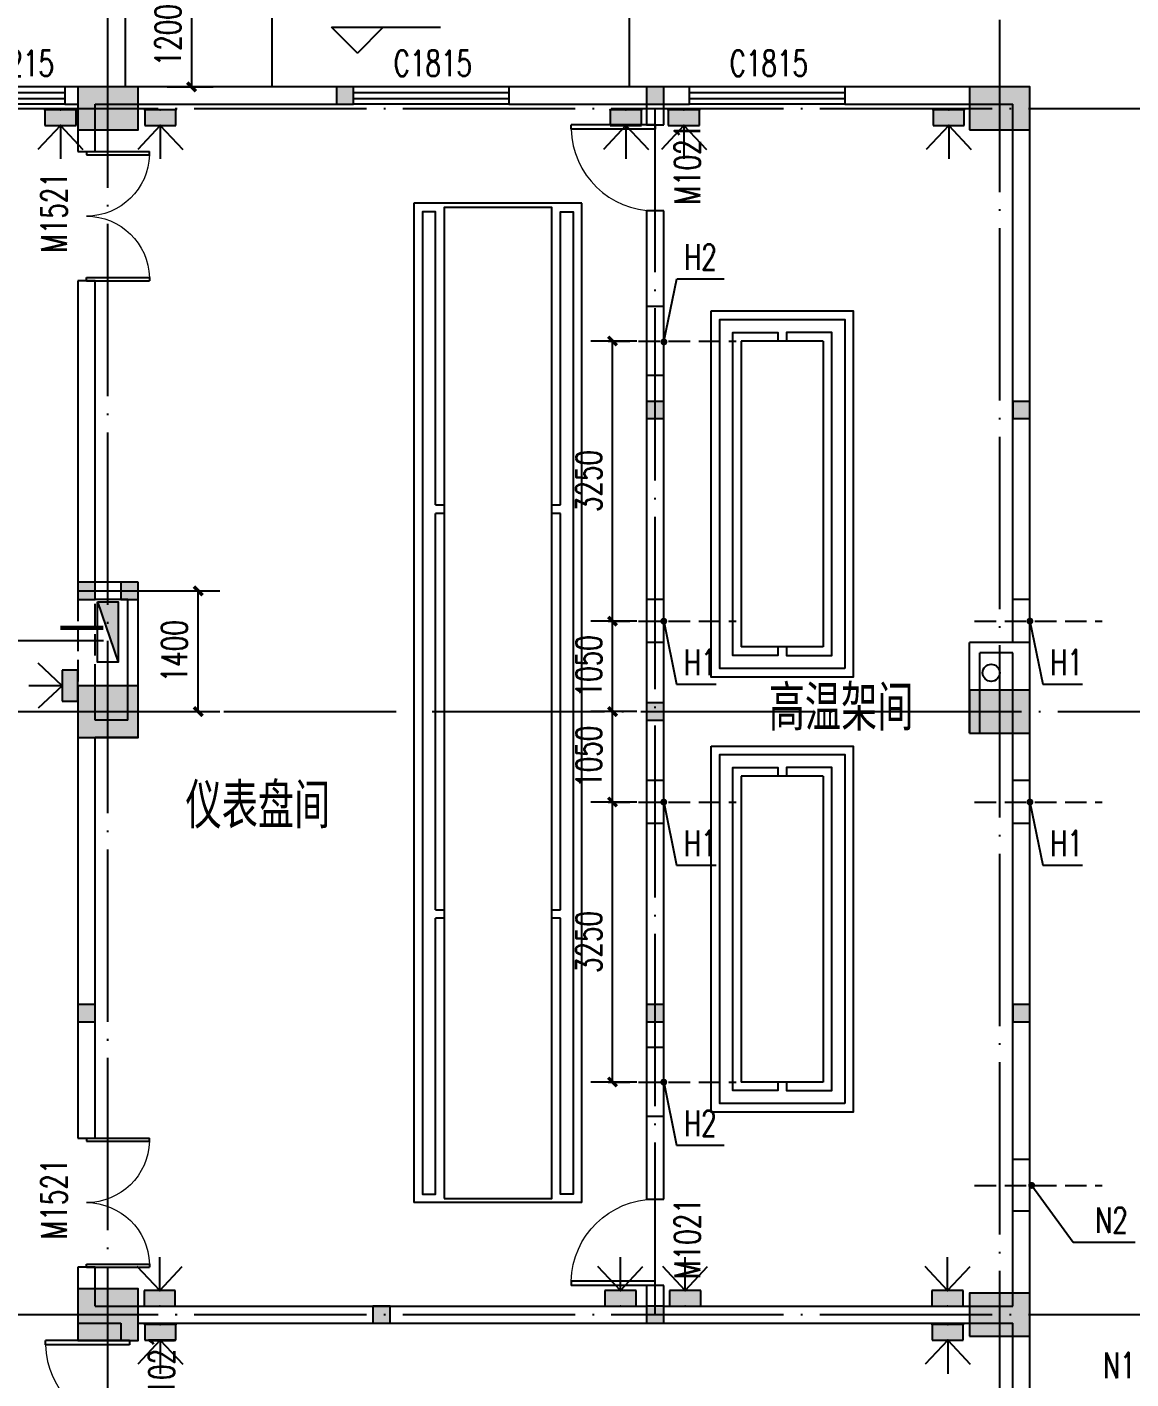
# Model space of a CAD drawing. Extents: x -93062 to 326984, y -142534 to 91021.
# Drawn here: x 37679 to 50491, y 66626 to 82317 of the extents above; entities that cross this region are included whole.
import ezdxf

# ---------------------------------------------------------------- set-up
doc = ezdxf.new("R2010")
doc.units = 0
doc.header["$LTSCALE"] = 1000
doc.header["$MEASUREMENT"] = 0
doc.linetypes.add('DASH', pattern=[0.35, 0.25, -0.1])
doc.linetypes.add('DOTE', pattern=[2.42, 2, -0.2, 0.02, -0.2])
doc.layers.get('0').update_dxf_attribs({"color": 8})
doc.layers.get('Defpoints').update_dxf_attribs({"color": 8})
for name, color, linetype in [('-人员定位', 6, 'Continuous'), ('CENTRE LINE', 8, 'DOTE'), ('COLUMN', 8, 'Continuous'), ('DIM_ELEV', 8, 'Continuous'), ('DIM_IDEN', 8, 'Continuous'), ('DOTE', 8, 'DOTE'), ('EQUIPMENT', 8, 'Continuous'), ('GROUND', 8, 'Continuous'), ('HOLE', 8, 'Continuous'), ('PUB_DIM', 8, 'Continuous'), ('PUB_HATCH', 8, 'Continuous'), ('PUB_TEXT', 8, 'Continuous'), ('STAIR', 8, 'Continuous'), ('TEXT', 8, 'Continuous'), ('WALL', 8, 'Continuous'), ('WINDOW', 8, 'Continuous'), ('WINDOW_TEXT', 8, 'Continuous')]:
    doc.layers.add(name, color=color, linetype=linetype)
doc.styles.add('_TCH_DIM', font='SIMPLEX', dxfattribs={"bigfont": 'GBCBIG'})
doc.styles.add('_TCH_DIM_T3', font='SIMPLEX', dxfattribs={"width": 0.705882, "bigfont": 'GBCBIG'})
doc.styles.add('_TCH_WINDOW', font='SIMPLEX', dxfattribs={"bigfont": 'GBCBIG'})
doc.styles.add('HZTXT', font='geditxt.shx', dxfattribs={"width": 0.8, "bigfont": 'hztxt1.shx'})
doc.dimstyles.new('_TCH_ARCH&&100', dxfattribs={"dimtxt": 297.5, "dimasz": 100, "dimexe": 250, "dimexo": 300, "dimgap": 126.25, "dimtad": 1, "dimdec": 0, "dimzin": 0, "dimdsep": 46, "dimtxsty": '_TCH_DIM_T3', "dimblk": 'ARCHTICK', "dimcen": 0.09, "dimazin": 2, "dimtfac": 1, "dimtdec": 0, "dimtix": 1, "dimtmove": 2, "dimatfit": 3, "dimfxl": 1, "dimtolj": 1, "dimtzin": 0, "dimarcsym": 0})

# ---------------------------------------------------------------- blocks, each defined once
blk = doc.blocks.new('_FZH')
blk.add_lwpolyline([(-0.5, -0.5), (0.5, -0.5), (0.5, 0.5), (-0.5, 0.5)], close=True)
at = {"layer": 'PUB_HATCH'}
blk.add_solid([(-0.5, -0.5), (0.5, -0.5), (-0.5, 0.5), (0.5, 0.5)], dxfattribs=at)
blk = doc.blocks.new('DSADa')
at = {"layer": 'COLUMN'}
for p, xscale, yscale, zscale, rotation in [((12750, 0), 699.9999999997672, 499.9999999998399, 499.9999999998399, 3.811489492195883e-11), ((23100, 0), 699.9999999997672, 499.9999999998399, 499.9999999998399, 3.811489492195883e-11), ((12750, -7000), 700.0000000001892, 599.9984741202788, 599.9984741202788, 3.692380445562536e-11), ((23100, -7000), 699.9999999997672, 499.9999999998399, 499.9999999998399, 3.811489492195883e-11), ((12750, -14000), 700.0000000001892, 599.9984741202788, 599.9984741202788, 3.692380445562536e-11), ((23100, -14000), 699.9999999997672, 499.9999999998399, 499.9999999998399, 3.811489492195883e-11)]:
    blk.add_blockref('_FZH', p, dxfattribs=dict(at, xscale=xscale, yscale=yscale, zscale=zscale, rotation=rotation))
blk = doc.blocks.new('A$C2EA5769F')
at = {"layer": 'EQUIPMENT', "color": 251}
for p, q in [((-4850, -1100), (-6800, -1100)), ((-6800, -1100), (-6800, -12700)), ((-4850, -12700), (-4850, -1100)), ((-4850, -12700), (-6800, -12700))]:
    blk.add_line(p, q, dxfattribs=at)
at = {"layer": 'EQUIPMENT'}
for p, q in [((-3000, -2700), (-3000, -6250)), ((-2050, -2700), (-3000, -2700)), ((-2050, -2700), (-2050, -6250)), ((-2050, -6250), (-3000, -6250)), ((-2050, -7750), (-3000, -7750)), ((-3000, -7750), (-3000, -11300)), ((-2050, -7750), (-2050, -11300)), ((-2050, -11300), (-3000, -11300))]:
    blk.add_line(p, q, dxfattribs=at)
at = {"layer": 'EQUIPMENT', "color": 251}
for points in [[(-6550, -4600), (-6550, -1200), (-6700, -1200), (-6700, -12600), (-6550, -12600), (-6550, -9400)], [(-5100, -4600), (-5100, -1200), (-4950, -1200), (-4950, -12600), (-5100, -12600), (-5100, -9400)], [(-2575, -6250), (-2575, -6350), (-3100, -6350), (-3100, -2600), (-2575, -2600), (-2575, -2700)], [(-2475, -6250), (-2475, -6350), (-1950, -6350), (-1950, -2600), (-2475, -2600), (-2475, -2700)], [(-6550, -4600), (-6450, -4600)], [(-6550, -9300), (-6550, -4700)], [(-6450, -4700), (-6550, -4700)], [(-5200, -4600), (-5100, -4600)], [(-5100, -4700), (-5200, -4700)], [(-5100, -9300), (-5100, -4700)], [(-2575, -11300), (-2575, -11400), (-3100, -11400), (-3100, -7650), (-2575, -7650), (-2575, -7750)], [(-2475, -11300), (-2475, -11400), (-1950, -11400), (-1950, -7650), (-2475, -7650), (-2475, -7750)], [(-6550, -9300), (-6450, -9300)], [(-6450, -9400), (-6550, -9400)], [(-5200, -9300), (-5100, -9300)], [(-5100, -9400), (-5200, -9400)]]:
    blk.add_lwpolyline(points, dxfattribs=at)
at = {"layer": 'EQUIPMENT'}
blk.add_lwpolyline([(-6450, -12650), (-5200, -12650), (-5200, -1150), (-6450, -1150)], close=True, dxfattribs=at)
at = {"layer": 'EQUIPMENT', "color": 251}
for points in [[(-3350, -2350), (-1700, -2350), (-1700, -6600), (-3350, -6600)], [(-1800, -6500), (-3250, -6500), (-3250, -2450), (-1800, -2450)], [(-3350, -7400), (-1700, -7400), (-1700, -11650), (-3350, -11650)], [(-1800, -11550), (-3250, -11550), (-3250, -7500), (-1800, -7500)]]:
    blk.add_lwpolyline(points, close=True, dxfattribs=at)
blk = doc.blocks.new('A$C2CBA13EF')
at = {"layer": 'GROUND'}
blk.add_circle((23000, 27950), 100, dxfattribs=at)
blk = doc.blocks.new('trwt')
at = {"layer": 'EQUIPMENT'}
h = blk.add_hatch(color=256, dxfattribs=at)
h.dxf.hatch_style = 1
h.paths.add_polyline_path([(240, 0), (240, 700), (0, 700)])
blk.add_line((0, 700), (240, 0), dxfattribs=at)
blk.add_lwpolyline([(0, 700), (240, 700), (240, 0), (0, 0)], close=True, dxfattribs=at)
blk = doc.blocks.new('_ArchTick')
at = {"color": 0, "linetype": 'ByBlock', "const_width": 0.4}
blk.add_lwpolyline([(-0.5, -0.5), (0.5, 0.5)], dxfattribs=at)
blk = doc.blocks.new('*D350')
at = {"layer": 'Defpoints', "color": 0, "transparency": 16777216}
for p in [(44474, 78672), (45058, 78672), (45058, 75422)]:
    blk.add_point(p, dxfattribs=at)
at = {"layer": 'HOLE', "color": 0, "lineweight": -2, "transparency": 16777216}
for p, q in [((44758, 78672), (44224, 78672)), ((44474, 75422), (44474, 78672)), ((44758, 75422), (44224, 75422))]:
    blk.add_line(p, q, dxfattribs=at)
at = {"layer": 'HOLE', "color": 0, "lineweight": -2, "transparency": 16777216, "xscale": 100, "yscale": 100, "zscale": 100}
for p, rotation in [((44474, 78672), 90), ((44474, 75422), 270)]:
    blk.add_blockref('_ArchTick', p, dxfattribs=dict(at, rotation=rotation))
at = {"layer": 'HOLE', "color": 0, "transparency": 16777216, "insert": (44199, 77047), "char_height": 297.5, "attachment_point": 5, "rotation": 90, "style": '_TCH_DIM_T3'}
blk.add_mtext('\\A1;3250', dxfattribs=at)
blk = doc.blocks.new('*D351')
at = {"layer": 'Defpoints', "color": 0, "transparency": 16777216}
for p in [(44474, 75422), (45058, 75422), (45058, 74372)]:
    blk.add_point(p, dxfattribs=at)
at = {"layer": 'HOLE', "color": 0, "lineweight": -2, "transparency": 16777216}
for p, q in [((44758, 75422), (44224, 75422)), ((44474, 74372), (44474, 75422)), ((44758, 74372), (44224, 74372))]:
    blk.add_line(p, q, dxfattribs=at)
at = {"layer": 'HOLE', "color": 0, "lineweight": -2, "transparency": 16777216, "xscale": 100, "yscale": 100, "zscale": 100}
for p, rotation in [((44474, 75422), 90), ((44474, 74372), 270)]:
    blk.add_blockref('_ArchTick', p, dxfattribs=dict(at, rotation=rotation))
at = {"layer": 'HOLE', "color": 0, "transparency": 16777216, "insert": (44199, 74897), "char_height": 297.5, "attachment_point": 5, "rotation": 90, "style": '_TCH_DIM_T3'}
blk.add_mtext('\\A1;1050', dxfattribs=at)
blk = doc.blocks.new('*D352')
at = {"layer": 'Defpoints', "color": 0, "transparency": 16777216}
for p in [(44474, 74372), (45058, 74372), (45058, 73322)]:
    blk.add_point(p, dxfattribs=at)
at = {"layer": 'HOLE', "color": 0, "lineweight": -2, "transparency": 16777216}
for p, q in [((44758, 74372), (44224, 74372)), ((44474, 73322), (44474, 74372)), ((44758, 73322), (44224, 73322))]:
    blk.add_line(p, q, dxfattribs=at)
at = {"layer": 'HOLE', "color": 0, "lineweight": -2, "transparency": 16777216, "xscale": 100, "yscale": 100, "zscale": 100}
for p, rotation in [((44474, 74372), 90), ((44474, 73322), 270)]:
    blk.add_blockref('_ArchTick', p, dxfattribs=dict(at, rotation=rotation))
at = {"layer": 'HOLE', "color": 0, "transparency": 16777216, "insert": (44199, 73847), "char_height": 297.5, "attachment_point": 5, "rotation": 90, "style": '_TCH_DIM_T3'}
blk.add_mtext('\\A1;1050', dxfattribs=at)
blk = doc.blocks.new('*D353')
at = {"layer": 'Defpoints', "color": 0, "transparency": 16777216}
for p in [(44474, 73322), (45058, 73322), (45058, 70072)]:
    blk.add_point(p, dxfattribs=at)
at = {"layer": 'HOLE', "color": 0, "lineweight": -2, "transparency": 16777216}
for p, q in [((44758, 73322), (44224, 73322)), ((44474, 70072), (44474, 73322)), ((44758, 70072), (44224, 70072))]:
    blk.add_line(p, q, dxfattribs=at)
at = {"layer": 'HOLE', "color": 0, "lineweight": -2, "transparency": 16777216, "xscale": 100, "yscale": 100, "zscale": 100}
for p, rotation in [((44474, 73322), 90), ((44474, 70072), 270)]:
    blk.add_blockref('_ArchTick', p, dxfattribs=dict(at, rotation=rotation))
at = {"layer": 'HOLE', "color": 0, "transparency": 16777216, "insert": (44199, 71697), "char_height": 297.5, "attachment_point": 5, "rotation": 90, "style": '_TCH_DIM_T3'}
blk.add_mtext('\\A1;3250', dxfattribs=at)
blk = doc.blocks.new('*D924')
at = {"layer": 'Defpoints', "color": 0, "transparency": 16777216}
for p in [(39088, 75772), (39666, 75772), (39088, 74372)]:
    blk.add_point(p, dxfattribs=at)
at = {"layer": 'PUB_DIM', "color": 0, "lineweight": -2, "transparency": 16777216}
for p, q in [((39388, 75772), (39916, 75772)), ((39666, 74372), (39666, 75772)), ((39388, 74372), (39916, 74372))]:
    blk.add_line(p, q, dxfattribs=at)
at = {"layer": 'PUB_DIM', "color": 0, "lineweight": -2, "transparency": 16777216, "xscale": 100, "yscale": 100, "zscale": 100}
for p, rotation in [((39666, 75772), 90), ((39666, 74372), 270)]:
    blk.add_blockref('_ArchTick', p, dxfattribs=dict(at, rotation=rotation))
at = {"layer": 'PUB_DIM', "color": 0, "transparency": 16777216, "insert": (39390, 75072), "char_height": 297.5, "attachment_point": 5, "rotation": 90, "style": '_TCH_DIM_T3'}
blk.add_mtext('\\A1;1400', dxfattribs=at)
blk = doc.blocks.new('*D1480')
at = {"layer": 'Defpoints', "color": 0, "transparency": 16777216}
for p in [(39005, 82822), (39590, 82822), (39005, 81622)]:
    blk.add_point(p, dxfattribs=at)
at = {"layer": 'PUB_DIM', "color": 0, "lineweight": -2, "transparency": 16777216}
for p, q in [((39305, 82822), (39840, 82822)), ((39590, 81622), (39590, 82822)), ((39305, 81622), (39840, 81622))]:
    blk.add_line(p, q, dxfattribs=at)
at = {"layer": 'PUB_DIM', "color": 0, "lineweight": -2, "transparency": 16777216, "xscale": 100, "yscale": 100, "zscale": 100}
for p, rotation in [((39590, 82822), 90), ((39590, 81622), 270)]:
    blk.add_blockref('_ArchTick', p, dxfattribs=dict(at, rotation=rotation))
at = {"layer": 'PUB_DIM', "color": 0, "transparency": 16777216, "insert": (39315, 82222), "char_height": 297.5, "attachment_point": 5, "rotation": 90, "style": '_TCH_DIM_T3'}
blk.add_mtext('\\A1;1200', dxfattribs=at)
blk = doc.blocks.new('$TCHSYS$WIN2D')
for p, q in [((-0.5, 0.5), (0.5, 0.5)), ((0.5, 0.1667), (-0.5, 0.1667)), ((0.5, -0.1667), (-0.5, -0.1667)), ((-0.5, -0.5), (0.5, -0.5))]:
    blk.add_line(p, q)
blk = doc.blocks.new('$DorLib2D$00000002')
for p, q in [((-0.5, 0), (-0.5, 0.4875)), ((-0.475, 0.4875), (-0.5, 0.4875)), ((-0.475, 0), (-0.475, 0.4875)), ((0.475, 0), (0.475, 0.4875)), ((0.475, 0.4875), (0.5, 0.4875)), ((0.5, 0), (0.5, 0.4875)), ((-0.5, 0), (-0.475, 0)), ((0.5, 0), (0.475, 0))]:
    blk.add_line(p, q)
at = {"lineweight": 13}
for centre, start, end in [((-0.4875, 0), 0, 88.53072), ((0.4875, 0), 91.46928, 180)]:
    blk.add_arc(centre, 0.4875, start, end, dxfattribs=at)
blk = doc.blocks.new('$DorLib2D$00000001')
for p, q in [((0.45, 0.975), (0.5, 0.975)), ((0.45, 0), (0.45, 0.975)), ((0.5, 0), (0.5, 0.975)), ((0.5, 0), (0.45, 0))]:
    blk.add_line(p, q)
at = {"lineweight": 13}
blk.add_arc((0.475, 0), 0.975, 91.4693, 180, dxfattribs=at)
blk = doc.blocks.new('定位基站')
at = {"layer": '-人员定位', "ltscale": 0.01}
h = blk.add_hatch(color=256, dxfattribs=at)
h.dxf.hatch_style = 1
h.paths.add_polyline_path([(406524, 477798), (406524, 477617), (406162, 477617), (406162, 477798)])
at = {"layer": '-人员定位', "color": 6}
for p, q in [((406343, 477798), (406343, 478186)), ((406343, 477798), (406082, 478077)), ((406343, 477798), (406604, 478077)), ((406343, 477995), (406343, 477995)), ((406162, 477798), (406524, 477798)), ((406162, 477617), (406162, 477798)), ((406524, 477798), (406524, 477617)), ((406524, 477617), (406162, 477617))]:
    blk.add_line(p, q, dxfattribs=at)
for p in [(406343, 477798), (406162, 477617), (406343, 477617), (406524, 477617)]:
    blk.add_point(p, dxfattribs=at)

msp = doc.modelspace()

# ---------------------------------------------------------------- hatches: boundary and pattern name
at = {"layer": 'PUB_HATCH'}
for points in [[(41268.8, 81622.1), (41268.8, 81422.1), (41468.8, 81422.1), (41468.8, 81622.1)], [(44868.4, 81622.1), (44868.4, 81422.1), (45068.4, 81422.1), (45068.4, 81622.1)], [(45068.4, 77972.1), (44868.4, 77972.1), (44868.4, 77772.1), (45068.4, 77772.1)], [(49118.4, 77972.1), (49118.4, 77772.1), (49318.4, 77772.1), (49318.4, 77972.1)], [(38268.4, 75872.1), (38268.4, 75672.1), (38468.4, 75672.1), (38468.4, 75872.1)], [(38768.4, 75872.1), (38768.4, 75672.1), (38968.4, 75672.1), (38968.4, 75872.1)], [(44868.4, 74472.1), (44868.4, 74272.1), (45068.4, 74272.1), (45068.4, 74472.1)], [(38268.4, 70972.1), (38268.4, 70772.1), (38468.4, 70772.1), (38468.4, 70972.1)], [(44868.4, 70972.1), (44868.4, 70772.1), (45068.4, 70772.1), (45068.4, 70972.1)], [(49118.4, 70972.1), (49118.4, 70772.1), (49318.4, 70772.1), (49318.4, 70972.1)], [(41693.4, 67472.1), (41693.4, 67272.1), (41893.4, 67272.1), (41893.4, 67472.1)], [(44868.4, 67472.1), (44868.4, 67272.1), (45068.4, 67272.1), (45068.4, 67472.1)]]:
    msp.add_hatch(color=256, dxfattribs=at).paths.add_polyline_path(points)

# ---------------------------------------------------------------- linework, layer by layer
at = {"layer": 'CENTRE LINE'}
msp.add_line((38268.4, 75772.1), (39485.5, 75772.1), dxfattribs=at)
msp.add_lwpolyline([(44968.4, 67372.1), (44968.4, 81372.1)], dxfattribs=at)
at = {"layer": 'COLUMN'}
for p, q in [((41268.8, 81622.1), (41268.8, 81422.1)), ((41468.8, 81622.1), (41268.8, 81622.1)), ((41468.8, 81422.1), (41468.8, 81622.1)), ((44868.4, 81622.1), (44868.4, 81422.1)), ((45068.4, 81622.1), (44868.4, 81622.1)), ((45068.4, 81422.1), (45068.4, 81622.1)), ((41268.8, 81422.1), (41468.8, 81422.1)), ((44868.4, 81422.1), (45068.4, 81422.1)), ((45068.4, 77972.1), (44868.4, 77972.1)), ((44868.4, 77972.1), (44868.4, 77772.1)), ((45068.4, 77772.1), (45068.4, 77972.1)), ((49118.4, 77972.1), (49118.4, 77772.1)), ((49318.4, 77972.1), (49118.4, 77972.1)), ((49318.4, 77772.1), (49318.4, 77972.1)), ((44868.4, 77772.1), (45068.4, 77772.1)), ((49118.4, 77772.1), (49318.4, 77772.1)), ((38268.4, 75872.1), (38268.4, 75672.1)), ((38468.4, 75872.1), (38268.4, 75872.1)), ((38468.4, 75672.1), (38468.4, 75872.1)), ((38768.4, 75872.1), (38768.4, 75672.1)), ((38968.4, 75872.1), (38768.4, 75872.1)), ((38968.4, 75672.1), (38968.4, 75872.1)), ((38268.4, 75672.1), (38468.4, 75672.1)), ((38768.4, 75672.1), (38968.4, 75672.1)), ((44868.4, 74472.1), (44868.4, 74272.1)), ((45068.4, 74472.1), (44868.4, 74472.1)), ((45068.4, 74272.1), (45068.4, 74472.1)), ((44868.4, 74272.1), (45068.4, 74272.1)), ((38268.4, 70972.1), (38268.4, 70772.1)), ((38468.4, 70972.1), (38268.4, 70972.1)), ((38468.4, 70772.1), (38468.4, 70972.1)), ((44868.4, 70972.1), (44868.4, 70772.1)), ((45068.4, 70972.1), (44868.4, 70972.1)), ((45068.4, 70772.1), (45068.4, 70972.1)), ((49118.4, 70972.1), (49118.4, 70772.1)), ((49318.4, 70972.1), (49118.4, 70972.1)), ((49318.4, 70772.1), (49318.4, 70972.1)), ((38268.4, 70772.1), (38468.4, 70772.1)), ((44868.4, 70772.1), (45068.4, 70772.1)), ((49118.4, 70772.1), (49318.4, 70772.1)), ((41693.4, 67472.1), (41693.4, 67272.1)), ((41893.4, 67472.1), (41693.4, 67472.1)), ((41893.4, 67272.1), (41893.4, 67472.1)), ((44868.4, 67472.1), (44868.4, 67272.1)), ((45068.4, 67472.1), (44868.4, 67472.1)), ((45068.4, 67272.1), (45068.4, 67472.1)), ((41693.4, 67272.1), (41893.4, 67272.1)), ((44868.4, 67272.1), (45068.4, 67272.1))]:
    msp.add_line(p, q, dxfattribs=at)
at = {"layer": 'DIM_ELEV'}
for p, q in [((41513.1, 82014), (41213.1, 82314)), ((41213.1, 82314), (42479.1, 82314)), ((41513.1, 82014), (41813.1, 82314))]:
    msp.add_line(p, q, dxfattribs=at)
at = {"layer": 'DIM_IDEN'}
for p, q in [((38089, 75194.7), (35079.3, 75194.7)), ((38564.8, 75194.7), (38089, 75194.7))]:
    msp.add_line(p, q, dxfattribs=at)
at = {"layer": 'DIM_IDEN', "const_width": 50}
msp.add_lwpolyline([(38564.8, 75344.7), (38064.8, 75344.7)], dxfattribs=at)
at = {"layer": 'DOTE'}
for p, q in [((22679.9, 81372.1), (51585.9, 81372.1)), ((23021.6, 74372.1), (51585.9, 74372.1)), ((22679.9, 67372.1), (51585.9, 67372.1))]:
    msp.add_line(p, q, dxfattribs=at)
for points in [[(38618.4, 22372.1), (38618.4, 86156)], [(48968.4, 22322.1), (48968.4, 86156)]]:
    msp.add_lwpolyline(points, dxfattribs=at)
at = {"layer": 'HOLE'}
for p, q in [((45070.7, 78662.6), (45219.4, 79394.2)), ((45219.4, 79394.2), (45770.9, 79394.2)), ((45068.4, 79072.1), (44868.4, 79072.1)), ((45068.4, 78272.1), (44868.4, 78272.1)), ((45068.4, 75672.1), (44868.4, 75672.1)), ((49318.4, 75672.1), (49118.4, 75672.1)), ((45068.4, 75421.4), (45217, 74689.8)), ((49318.4, 75421.4), (49467, 74689.8)), ((45068.4, 75172.1), (44868.4, 75172.1)), ((49318.4, 75172.1), (49118.4, 75172.1)), ((45217, 74689.8), (45677, 74689.8)), ((49467, 74689.8), (49927, 74689.8)), ((45068.4, 73572.1), (44868.4, 73572.1)), ((49318.4, 73572.1), (49118.4, 73572.1)), ((45068.4, 73321.4), (45217, 72589.8)), ((49318.4, 73321.4), (49467, 72589.8)), ((45068.4, 73072.1), (44868.4, 73072.1)), ((49318.4, 73072.1), (49118.4, 73072.1)), ((45217, 72589.8), (45677, 72589.8)), ((49467, 72589.8), (49927, 72589.8)), ((45068.4, 70472.1), (44868.4, 70472.1)), ((45068.4, 70071.2), (45217, 69339.6)), ((45068.4, 69672.1), (44868.4, 69672.1)), ((45217, 69339.6), (45768.5, 69339.6)), ((49318.4, 69172.1), (49118.4, 69172.1)), ((49338.4, 68872.1), (49818.2, 68215)), ((49318.4, 68572.1), (49118.4, 68572.1)), ((49818.2, 68215), (50540.7, 68215))]:
    msp.add_line(p, q, dxfattribs=at)
at = {"layer": 'HOLE', "linetype": 'DASH'}
for p, q in [((44425.2, 78672.1), (45908.2, 78672.1)), ((44425.2, 75422.1), (45908.2, 75422.1)), ((48675.2, 75422.1), (50158.2, 75422.1)), ((44425.2, 73322.1), (45908.2, 73322.1)), ((48675.2, 73322.1), (50158.2, 73322.1)), ((44425.2, 70072.1), (45908.2, 70072.1)), ((48675.2, 68872.1), (50158.2, 68872.1))]:
    msp.add_line(p, q, dxfattribs=at)
at = {"layer": 'HOLE', "const_width": 40}
for points in [[(45066.8, 78643, 1), (45074.7, 78682.2, 1)], [(45064.4, 75441, 1), (45072.4, 75401.8, 1)], [(49314.4, 75441, 1), (49322.4, 75401.8, 1)], [(45064.4, 73341, 1), (45072.4, 73301.8, 1)], [(49314.4, 73341, 1), (49322.4, 73301.8, 1)], [(45064.4, 70090.8, 1), (45072.4, 70051.6, 1)], [(49326.6, 68888.2, 1), (49350.2, 68855.9, 1)]]:
    msp.add_lwpolyline(points, format="xyb", close=True, dxfattribs=at)
at = {"layer": 'STAIR'}
for p, q in [((38818.4, 82822.1), (38818.4, 81622.1)), ((40518.9, 82822.1), (40518.9, 81622.1)), ((44668.9, 82822.1), (44668.9, 81622.1)), ((38818.4, 81622.1), (36518.4, 81622.1)), ((41268.8, 81622.1), (40518.9, 81622.1)), ((44668.9, 81622.1), (41468.8, 81622.1))]:
    msp.add_line(p, q, dxfattribs=at)
at = {"layer": 'WALL'}
for p, q in [((38368.4, 81622.1), (38118.4, 81622.1)), ((38118.4, 81622.1), (38118.4, 81422.1)), ((41468.8, 81622.1), (38368.4, 81622.1)), ((41468.8, 81422.1), (41468.8, 81622.1)), ((44968.4, 81622.1), (43268.8, 81622.1)), ((43268.8, 81622.1), (43268.8, 81422.1)), ((45368.4, 81622.1), (44968.4, 81622.1)), ((45368.4, 81422.1), (45368.4, 81622.1)), ((49318.4, 81622.1), (47168.4, 81622.1)), ((47168.4, 81622.1), (47168.4, 81422.1)), ((49318.4, 75112.1), (49318.4, 81622.1)), ((38118.4, 81422.1), (38268.4, 81422.1)), ((38268.4, 81422.1), (38268.4, 80872.1)), ((38468.4, 81422.1), (41468.8, 81422.1)), ((38468.4, 80872.1), (38468.4, 81422.1)), ((43268.8, 81422.1), (44868.4, 81422.1)), ((44868.4, 81422.1), (44868.4, 81182.1)), ((45068.4, 81422.1), (45368.4, 81422.1)), ((45068.4, 81182.1), (45068.4, 81422.1)), ((47168.4, 81422.1), (49118.4, 81422.1)), ((49118.4, 75172.1), (49118.4, 81422.1)), ((44868.4, 81182.1), (45068.4, 81182.1)), ((38268.4, 80872.1), (38468.4, 80872.1)), ((45068.4, 80182.1), (44868.4, 80182.1)), ((44868.4, 80182.1), (44868.4, 68712.1)), ((45068.4, 68712.1), (45068.4, 80182.1)), ((38468.4, 79372.1), (38268.4, 79372.1)), ((38268.4, 79372.1), (38268.4, 75772.1)), ((38468.4, 75872.1), (38468.4, 79372.1)), ((38968.4, 75872.1), (38468.4, 75872.1)), ((38968.4, 74072.1), (38968.4, 75872.1)), ((38268.4, 75772.1), (38268.4, 75672.1)), ((38268.4, 75672.1), (38468.4, 75672.1)), ((38848.4, 75672.1), (38468.4, 75672.1)), ((38848.4, 74272.1), (38848.4, 75672.1)), ((48618.4, 74122.1), (48618.4, 75172.1)), ((49118.4, 75172.1), (48618.4, 75172.1)), ((48738.4, 74122.1), (48738.4, 75052.1)), ((49118.4, 75052.1), (48738.4, 75052.1)), ((49118.4, 67472.1), (49118.4, 75052.1)), ((49318.4, 67372.1), (49318.4, 75112.1)), ((38468.4, 74672.1), (38268.4, 74672.1)), ((38268.4, 74672.1), (38268.4, 74172.1)), ((38468.4, 74272.1), (38468.4, 74672.1)), ((38848.4, 74272.1), (38468.4, 74272.1)), ((38268.4, 74172.1), (38268.4, 69422.1)), ((38468.4, 69422.1), (38468.4, 74072.1)), ((38968.4, 74072.1), (38468.4, 74072.1)), ((48618.4, 74122.1), (48738.4, 74122.1)), ((38268.4, 69422.1), (38468.4, 69422.1)), ((44868.4, 68712.1), (45068.4, 68712.1)), ((38468.4, 67922.1), (38268.4, 67922.1)), ((38268.4, 67922.1), (38268.4, 67272.1)), ((38468.4, 67472.1), (38468.4, 67922.1)), ((45068.4, 67712.1), (44868.4, 67712.1)), ((44868.4, 67712.1), (44868.4, 67472.1)), ((45068.4, 67472.1), (45068.4, 67712.1)), ((38468.4, 67472.1), (38868.4, 67472.1)), ((38868.4, 67472.1), (44868.4, 67472.1)), ((45068.4, 67472.1), (49118.4, 67472.1)), ((49318.4, 59722.1), (49318.4, 67372.1)), ((38268.4, 67272.1), (38768.4, 67272.1)), ((38768.4, 67272.1), (38768.4, 67072.1)), ((38968.4, 67272.1), (44968.4, 67272.1)), ((38968.4, 67072.1), (38968.4, 67272.1)), ((44968.4, 67272.1), (49118.4, 67272.1)), ((49118.4, 59782.1), (49118.4, 67272.1)), ((38768.4, 67072.1), (38968.4, 67072.1))]:
    msp.add_line(p, q, dxfattribs=at)
at = {"layer": 'WINDOW', "linetype": 'DASH'}
for p, q in [((38268.4, 75672.1), (38268.4, 74672.1)), ((38468.4, 74672.1), (38468.4, 75672.1))]:
    msp.add_line(p, q, dxfattribs=at)

# ---------------------------------------------------------------- block references
at = {"layer": '-人员定位', "xscale": -1}
for p, rotation in [((-368276.5, 558973), 180), ((-367117.1, 558973), 180), ((-361713.6, 558973), 180), ((-361040.6, 558973), 180), ((-357967.6, 558973), 180), ((515885.4, 481015.5), 90), ((-367117.1, 544873), 180), ((-357979.1, 544873), 180)]:
    msp.add_blockref('定位基站', p, dxfattribs=dict(at, rotation=rotation))
for p in [(445561.5, -410145), (450909, -410145), (451660, -410145), (454705, -410145)]:
    msp.add_blockref('定位基站', p, dxfattribs=at)
at = {"layer": 'COLUMN'}
msp.add_blockref('DSADa', (25868.4, 81372.1), dxfattribs=at)
at = {"layer": 'EQUIPMENT'}
for name, p in [('A$C2EA5769F', (48968.4, 81372.1)), ('trwt', (38498.4, 74944))]:
    msp.add_blockref(name, p, dxfattribs=at)
at = {"layer": 'GROUND'}
msp.add_blockref('A$C2CBA13EF', (25868.4, 46872.1), dxfattribs=at)
at = {"layer": 'WINDOW'}
ref = msp.add_blockref('$TCHSYS$WIN2D', (37518.4, 81522.1), dxfattribs=dict(at, xscale=1200, yscale=200, zscale=1200, rotation=180))
ref.add_attrib('A', 'C1215', (37083.4, 81748.3), dxfattribs={"layer": 'WINDOW_TEXT', "height": 297.5, "style": '_TCH_WINDOW', "width": 0.705882})
ref = msp.add_blockref('$TCHSYS$WIN2D', (42368.8, 81522.1), dxfattribs=dict(at, xscale=1800, yscale=200, zscale=1800, rotation=180))
ref.add_attrib('A', 'C1815', (41933.8, 81748.3), dxfattribs={"layer": 'WINDOW_TEXT', "height": 297.5, "style": '_TCH_WINDOW', "width": 0.705882})
ref = msp.add_blockref('$TCHSYS$WIN2D', (46268.4, 81522.1), dxfattribs=dict(at, xscale=1800, yscale=200, zscale=1800, rotation=180))
ref.add_attrib('A', 'C1815', (45833.4, 81748.3), dxfattribs={"layer": 'WINDOW_TEXT', "height": 297.5, "style": '_TCH_WINDOW', "width": 0.705882})
ref = msp.add_blockref('$DorLib2D$00000001', (44968.4, 80682.1), dxfattribs=dict(at, xscale=1000, yscale=1000, zscale=1000, rotation=90.00000000000006))
ref.add_attrib('A', 'M1021', (45492.1, 80257.1), dxfattribs={"layer": 'WINDOW_TEXT', "height": 297.5, "rotation": 90, "style": '_TCH_WINDOW', "width": 0.705882})
ref = msp.add_blockref('$DorLib2D$00000002', (38368.4, 80122.1), dxfattribs=dict(at, xscale=1500, yscale=-1500, zscale=1500, rotation=90))
ref.add_attrib('A', 'M1521', (38142.1, 79697.1), dxfattribs={"layer": 'WINDOW_TEXT', "height": 297.5, "rotation": 90, "style": '_TCH_WINDOW', "width": 0.705882})
ref = msp.add_blockref('$DorLib2D$00000002', (38368.4, 68672.1), dxfattribs=dict(at, xscale=1500, yscale=-1500, zscale=1500, rotation=90))
ref.add_attrib('A', 'M1521', (38142.1, 68247.1), dxfattribs={"layer": 'WINDOW_TEXT', "height": 297.5, "rotation": 90, "style": '_TCH_WINDOW', "width": 0.705882})
ref = msp.add_blockref('$DorLib2D$00000001', (44968.4, 68212.1), dxfattribs=dict(at, xscale=-1000, yscale=1000, zscale=-1000, rotation=90.00000000000006))
ref.add_attrib('A', 'M1021', (45492.1, 67787.1), dxfattribs={"layer": 'WINDOW_TEXT', "height": 297.5, "rotation": 90, "style": '_TCH_WINDOW', "width": 0.705882})
ref = msp.add_blockref('$DorLib2D$00000001', (38868.4, 66572.1), dxfattribs=dict(at, xscale=1000, yscale=1000, zscale=1000, rotation=90))
ref.add_attrib('A', 'FM1021', (39392.1, 66057.1), dxfattribs={"layer": 'WINDOW_TEXT', "height": 297.5, "rotation": 90, "style": '_TCH_WINDOW', "width": 0.705882})

# ---------------------------------------------------------------- texts
at = {"layer": 'PUB_TEXT', "style": '_TCH_DIM', "width": 0.705882}
for s, p in [('H2', (45305.9, 79499.2)), ('H1', (45302, 74794.8)), ('H1', (49552, 74794.8)), ('H1', (45302, 72694.8)), ('H1', (49552, 72694.8)), ('H2', (45303.5, 69444.6)), ('N2', (50075.7, 68320)), ('N1', (50165.7, 66634.1))]:
    msp.add_text(s, height=297.5, dxfattribs=at).set_placement(p)
at = {"layer": 'TEXT', "style": 'HZTXT', "width": 0.8}
for s, p in [('高温架间', (46287, 74150)), ('仪表盘间', (39518.5, 73015))]:
    msp.add_text(s, height=525, dxfattribs=at).set_placement(p)

# ---------------------------------------------------------------- dimensions: what is measured, and where the dimension line sits
at = {"layer": 'HOLE'}
for p1, p2, picture, middle in [((45058.4, 75422.1), (45058.4, 78672.1), '*D350', (44199.5, 77047.1)), ((45058.4, 74372.1), (45058.4, 75422.1), '*D351', (44199.5, 74897.1)), ((45058.4, 73322.1), (45058.4, 74372.1), '*D352', (44199.5, 73847.1)), ((45058.4, 70072.1), (45058.4, 73322.1), '*D353', (44199.5, 71697.1))]:
    dim = msp.add_aligned_dim(p1=p1, p2=p2, distance=583.9, dimstyle='_TCH_ARCH&&100', dxfattribs=at)
    dim.commit()
    dim.dimension.update_dxf_attribs({"geometry": picture, "text_midpoint": middle})
at = {"layer": 'PUB_DIM'}
for p1, p2, distance, picture, middle in [((39004.9, 81622.1), (39004.9, 82822.1), -585.6, '*D1480', (39315.5, 82222.1)), ((39088.4, 74372.1), (39088.4, 75772.1), -577.1, '*D924', (39390.5, 75072.1))]:
    dim = msp.add_aligned_dim(p1=p1, p2=p2, distance=distance, dimstyle='_TCH_ARCH&&100', dxfattribs=at)
    dim.commit()
    dim.dimension.update_dxf_attribs({"geometry": picture, "text_midpoint": middle})

doc.saveas('drawing.dxf')
